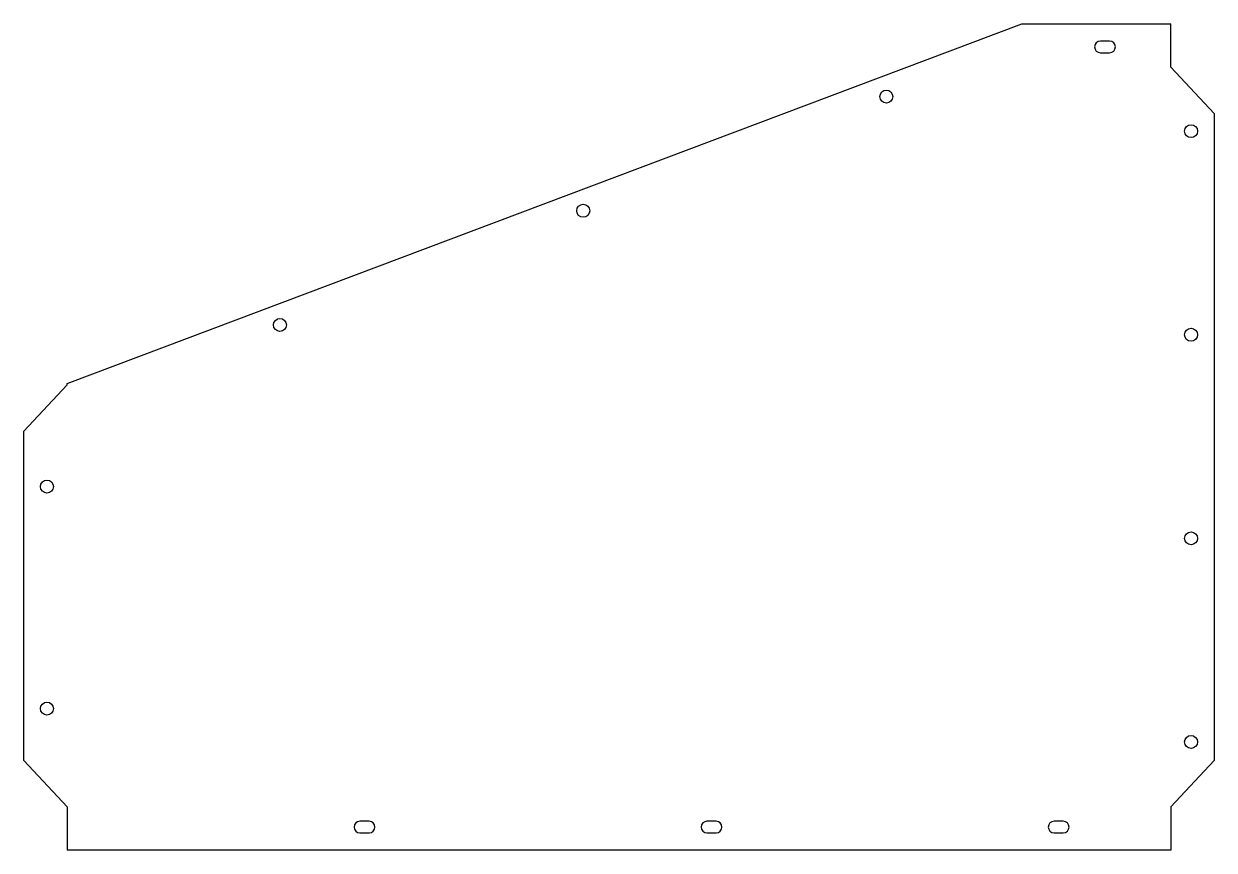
# Model space of a CAD drawing. Header units: millimetres. Extents: x 322 to 1608, y -86 to 807.
import ezdxf

# ---------------------------------------------------------------- set-up
doc = ezdxf.new("R2010")
doc.units = ezdxf.units.MM

msp = doc.modelspace()

# ---------------------------------------------------------------- linework, layer by layer
for p, q in [((369.2, 418.4), (1400.3, 806.9)), ((1400.3, 806.9), (1561.2, 806.9)), ((1561.2, 759.9), (1561.2, 806.9)), ((1561.2, 759.9), (1608.2, 709.9)), ((1608.2, 709.9), (1608.2, 10.9)), ((369.2, 416.9), (322.2, 366.9)), ((369.2, 416.9), (369.2, 418.4)), ((322.2, 10.9), (322.2, 366.9)), ((369.2, -39.1), (322.2, 10.9)), ((1561.2, -39.1), (1608.2, 10.9)), ((369.2, -39.1), (369.2, -86.1)), ((1561.2, -39.1), (1561.2, -86.1)), ((1561.2, -86.1), (369.2, -86.1))]:
    msp.add_line(p, q)
for points in [[(1495.2, 775.7, 1), (1495.2, 788.2), (1485.2, 788.2, 1), (1485.2, 775.7)], [(695.2, -67.3, 1), (695.2, -54.8), (685.2, -54.8, 1), (685.2, -67.3)], [(1070.2, -67.3, 1), (1070.2, -54.8), (1060.2, -54.8, 1), (1060.2, -67.3)], [(1445.2, -67.3, 1), (1445.2, -54.8), (1435.2, -54.8, 1), (1435.2, -67.3)]]:
    msp.add_lwpolyline(points, format="xyb", close=True)
for centre in [(1254, 728.3), (1583.2, 690.9), (926.5, 604.9), (598.9, 481.5), (1583.2, 470.9), (347.2, 306.9), (1583.2, 250.9), (347.2, 66.9), (1583.2, 30.9)]:
    msp.add_circle(centre, 7)

doc.saveas('drawing.dxf')
